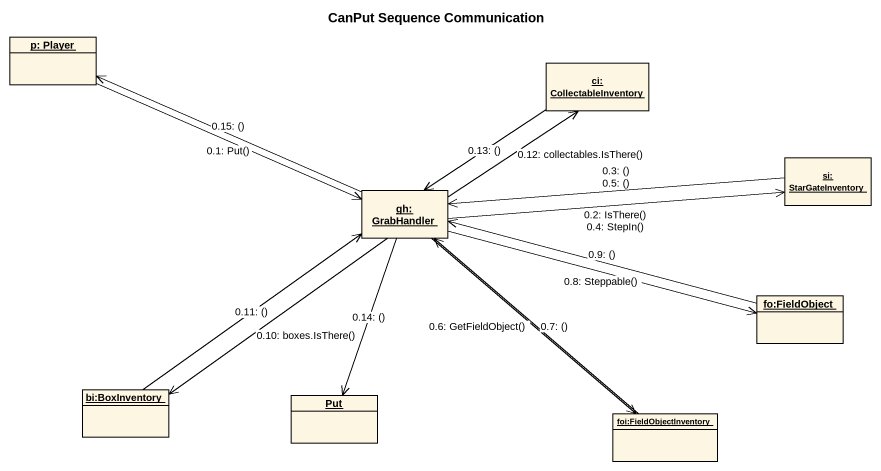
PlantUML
@startuml
title CanPut Sequence Communication
hide circle
hide empty members
object "p: Player" as p_Player
object "ci: CollectableInventory" as ci_CollectableInventory
object "si: StarGateInventory" as si_StarGateInventory
object "gh: GrabHandler" as gh_GrabHandler
object "fo:FieldObject" as fo_FieldObject
object "bi:BoxInventory" as bi_BoxInventory
object Put
object "foi:FieldObjectInventory" as foi_FieldObjectInventory
p_Player -right-> gh_GrabHandler : 0.1: Put()
gh_GrabHandler -right-> si_StarGateInventory : 0.2: IsThere()\n0.4: StepIn()
si_StarGateInventory -left-> gh_GrabHandler : 0.3: ()\n0.5: ()
gh_GrabHandler --> foi_FieldObjectInventory : 0.6: GetFieldObject()
foi_FieldObjectInventory -up-> gh_GrabHandler : 0.7: ()
gh_GrabHandler -right-> fo_FieldObject : 0.8: Steppable()
fo_FieldObject -left-> gh_GrabHandler : 0.9: ()
gh_GrabHandler --> bi_BoxInventory : 0.10: boxes.IsThere()
bi_BoxInventory -up-> gh_GrabHandler : 0.11: ()
gh_GrabHandler -up-> ci_CollectableInventory : 0.12: collectables.IsThere()
ci_CollectableInventory --> gh_GrabHandler : 0.13: ()
gh_GrabHandler --> Put : 0.14: ()
gh_GrabHandler -left-> p_Player : 0.15: ()
@enduml
